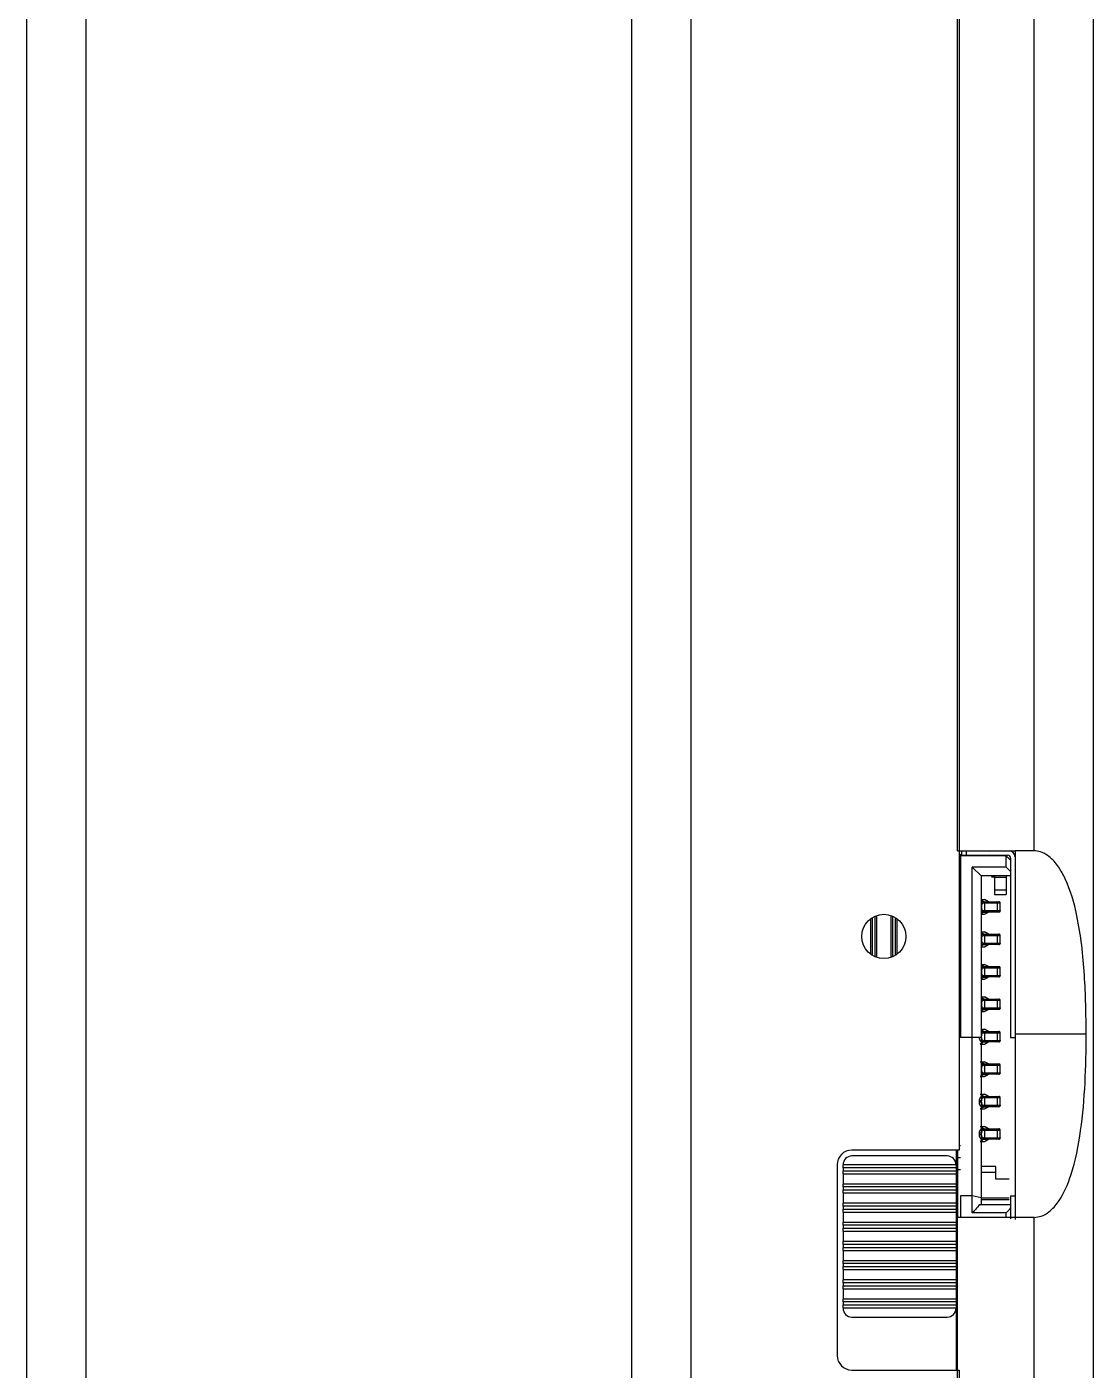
# Model space of a CAD drawing. Header units: millimetres. Extents: x 249 to 419, y 1050 to 1275.
# Drawn here: x 382.6 to 418.77, y 1186.22 to 1231.76 of the extents above; entities that cross this region are included whole.
import ezdxf

# ---------------------------------------------------------------- set-up
doc = ezdxf.new("R2010")
doc.units = ezdxf.units.MM

msp = doc.modelspace()

# ---------------------------------------------------------------- linework, layer by layer
at = {"color": 7, "linetype": 'Continuous', "lineweight": 25}
for p, q in [((382.605, 1114.953), (382.605, 1234.853)), ((384.605, 1234.853), (384.605, 1114.953)), ((403.124, 1114.953), (403.124, 1234.853)), ((405.124, 1234.853), (405.124, 1114.953)), ((414.174, 1203.827), (414.174, 1234.853)), ((414.224, 1234.853), (414.224, 1193.683)), ((416.774, 1203.827), (416.774, 1234.853)), ((418.774, 1234.853), (418.774, 1114.953)), ((414.174, 1203.827), (416.124, 1203.827)), ((414.274, 1203.704), (414.274, 1203.657)), ((415.824, 1203.657), (414.274, 1203.657)), ((414.274, 1203.657), (414.274, 1197.502)), ((414.324, 1203.677), (414.324, 1203.827)), ((414.474, 1203.677), (414.474, 1203.827)), ((414.474, 1203.677), (415.874, 1203.677)), ((414.694, 1203.677), (414.694, 1203.657)), ((415.274, 1203.657), (415.239, 1203.677)), ((415.274, 1203.677), (415.274, 1203.657)), ((415.324, 1203.677), (415.824, 1203.677)), ((415.324, 1203.677), (415.324, 1203.677)), ((415.324, 1203.677), (415.324, 1203.657)), ((415.824, 1203.677), (415.824, 1203.677)), ((415.824, 1203.677), (415.824, 1203.657)), ((415.824, 1203.277), (415.824, 1203.657)), ((415.974, 1203.507), (415.824, 1203.657)), ((416.774, 1203.827), (416.124, 1203.827)), ((414.674, 1197.502), (414.674, 1203.277)), ((414.674, 1203.277), (414.974, 1202.977)), ((415.824, 1203.277), (414.674, 1203.277)), ((415.974, 1203.127), (415.824, 1203.277)), ((415.974, 1203.577), (415.974, 1197.502)), ((414.974, 1202.977), (414.974, 1197.502)), ((415.974, 1202.977), (414.974, 1202.977)), ((415.324, 1202.977), (415.324, 1202.975)), ((415.324, 1202.975), (415.324, 1202.953)), ((415.424, 1202.975), (415.424, 1202.924)), ((415.824, 1202.924), (415.424, 1202.924)), ((415.424, 1202.924), (415.424, 1202.495)), ((415.824, 1202.975), (415.824, 1202.924)), ((415.824, 1202.924), (415.824, 1202.495)), ((415.824, 1202.495), (415.424, 1202.495)), ((415.424, 1202.495), (415.424, 1202.343)), ((415.424, 1202.343), (415.824, 1202.343)), ((415.824, 1202.495), (415.824, 1202.343)), ((414.274, 1201.827), (414.224, 1201.827)), ((414.974, 1202.177), (415.087, 1202.177)), ((414.974, 1202.161), (415.085, 1202.102)), ((414.974, 1202.102), (415.004, 1202.102)), ((414.984, 1201.952), (414.984, 1201.902)), ((415.004, 1202.102), (415.064, 1202.102)), ((415.104, 1202.052), (415.044, 1202.052)), ((415.064, 1202.102), (415.493, 1202.102)), ((415.229, 1202.102), (415.087, 1202.177)), ((415.104, 1201.802), (415.104, 1202.052)), ((415.533, 1202.052), (415.104, 1202.052)), ((415.533, 1201.802), (415.533, 1202.052)), ((415.624, 1201.802), (415.624, 1202.052)), ((415.004, 1201.752), (414.974, 1201.752)), ((415.055, 1201.737), (414.974, 1201.694)), ((414.974, 1201.677), (415.085, 1201.677)), ((415.064, 1201.752), (415.004, 1201.752)), ((415.044, 1201.802), (415.104, 1201.802)), ((415.085, 1201.752), (415.055, 1201.737)), ((415.199, 1201.737), (415.055, 1201.737)), ((415.493, 1201.752), (415.064, 1201.752)), ((415.085, 1201.677), (415.199, 1201.737)), ((415.104, 1201.802), (415.533, 1201.802)), ((415.199, 1201.737), (415.229, 1201.752)), ((414.224, 1201.027), (414.274, 1201.027)), ((414.974, 1201.077), (415.087, 1201.077)), ((414.974, 1201.061), (415.085, 1201.002)), ((414.974, 1201.002), (415.004, 1201.002)), ((415.004, 1201.002), (415.064, 1201.002)), ((415.104, 1200.952), (415.044, 1200.952)), ((415.064, 1201.002), (415.493, 1201.002)), ((415.229, 1201.002), (415.087, 1201.077)), ((415.104, 1200.702), (415.104, 1200.952)), ((415.533, 1200.952), (415.104, 1200.952)), ((415.533, 1200.702), (415.533, 1200.952)), ((415.624, 1200.702), (415.624, 1200.952)), ((415.004, 1200.652), (414.974, 1200.652)), ((415.055, 1200.637), (414.974, 1200.594)), ((414.974, 1200.577), (415.085, 1200.577)), ((414.984, 1200.852), (414.984, 1200.802)), ((415.064, 1200.652), (415.004, 1200.652)), ((415.044, 1200.702), (415.104, 1200.702)), ((415.085, 1200.652), (415.055, 1200.637)), ((415.199, 1200.637), (415.055, 1200.637)), ((415.493, 1200.652), (415.064, 1200.652)), ((415.085, 1200.577), (415.199, 1200.637)), ((415.104, 1200.702), (415.533, 1200.702)), ((415.199, 1200.637), (415.229, 1200.652)), ((414.974, 1199.977), (415.087, 1199.977)), ((414.974, 1199.961), (415.085, 1199.902)), ((414.974, 1199.902), (415.004, 1199.902)), ((415.004, 1199.552), (414.974, 1199.552)), ((414.984, 1199.752), (414.984, 1199.702)), ((415.004, 1199.902), (415.064, 1199.902)), ((415.064, 1199.552), (415.004, 1199.552)), ((415.104, 1199.852), (415.044, 1199.852)), ((415.044, 1199.602), (415.104, 1199.602)), ((415.085, 1199.552), (415.055, 1199.537)), ((415.064, 1199.902), (415.493, 1199.902)), ((415.493, 1199.552), (415.064, 1199.552)), ((415.229, 1199.902), (415.087, 1199.977)), ((415.104, 1199.602), (415.104, 1199.852)), ((415.533, 1199.852), (415.104, 1199.852)), ((415.104, 1199.602), (415.533, 1199.602)), ((415.199, 1199.537), (415.229, 1199.552)), ((415.533, 1199.602), (415.533, 1199.852)), ((415.624, 1199.602), (415.624, 1199.852)), ((415.055, 1199.537), (414.974, 1199.494)), ((414.974, 1199.477), (415.085, 1199.477)), ((415.199, 1199.537), (415.055, 1199.537)), ((415.085, 1199.477), (415.199, 1199.537)), ((414.974, 1198.877), (415.087, 1198.877)), ((414.974, 1198.861), (415.085, 1198.802)), ((414.974, 1198.802), (415.004, 1198.802)), ((414.984, 1198.652), (414.984, 1198.602)), ((415.004, 1198.802), (415.064, 1198.802)), ((415.104, 1198.752), (415.044, 1198.752)), ((415.064, 1198.802), (415.493, 1198.802)), ((415.229, 1198.802), (415.087, 1198.877)), ((415.104, 1198.502), (415.104, 1198.752)), ((415.533, 1198.752), (415.104, 1198.752)), ((415.533, 1198.502), (415.533, 1198.752)), ((415.624, 1198.502), (415.624, 1198.752)), ((415.004, 1198.452), (414.974, 1198.452)), ((415.055, 1198.437), (414.974, 1198.394)), ((414.974, 1198.377), (415.085, 1198.377)), ((415.064, 1198.452), (415.004, 1198.452)), ((415.044, 1198.502), (415.104, 1198.502)), ((415.085, 1198.452), (415.055, 1198.437)), ((415.199, 1198.437), (415.055, 1198.437)), ((415.493, 1198.452), (415.064, 1198.452)), ((415.085, 1198.377), (415.199, 1198.437)), ((415.104, 1198.502), (415.533, 1198.502)), ((415.199, 1198.437), (415.229, 1198.452)), ((414.974, 1197.777), (415.087, 1197.777)), ((414.974, 1197.761), (415.085, 1197.702)), ((415.229, 1197.702), (415.087, 1197.777)), ((414.674, 1197.502), (414.274, 1197.502)), ((414.974, 1197.502), (414.674, 1197.502)), ((414.984, 1197.502), (414.914, 1197.502)), ((415.055, 1197.337), (414.941, 1197.277)), ((414.941, 1197.277), (415.085, 1197.277)), ((414.974, 1197.702), (415.004, 1197.702)), ((415.004, 1197.702), (415.064, 1197.702)), ((415.064, 1197.352), (415.004, 1197.352)), ((415.104, 1197.652), (415.044, 1197.652)), ((415.044, 1197.402), (415.104, 1197.402)), ((415.085, 1197.352), (415.055, 1197.337)), ((415.199, 1197.337), (415.055, 1197.337)), ((415.064, 1197.702), (415.493, 1197.702)), ((415.493, 1197.352), (415.064, 1197.352)), ((415.085, 1197.277), (415.199, 1197.337)), ((415.104, 1197.402), (415.104, 1197.652)), ((415.533, 1197.652), (415.104, 1197.652)), ((415.104, 1197.402), (415.533, 1197.402)), ((415.199, 1197.337), (415.229, 1197.352)), ((415.533, 1197.402), (415.533, 1197.652)), ((415.624, 1197.402), (415.624, 1197.652)), ((415.974, 1197.502), (416.124, 1197.502)), ((418.541, 1197.614), (416.124, 1197.614)), ((414.943, 1196.677), (415.085, 1196.602)), ((414.943, 1196.677), (415.087, 1196.677)), ((415.004, 1196.602), (415.064, 1196.602)), ((415.104, 1196.552), (415.044, 1196.552)), ((415.064, 1196.602), (415.493, 1196.602)), ((415.229, 1196.602), (415.087, 1196.677)), ((415.104, 1196.302), (415.104, 1196.552)), ((415.533, 1196.552), (415.104, 1196.552)), ((415.533, 1196.302), (415.533, 1196.552)), ((415.624, 1196.302), (415.624, 1196.552)), ((415.055, 1196.237), (414.941, 1196.177)), ((414.941, 1196.177), (415.085, 1196.177)), ((415.064, 1196.252), (415.004, 1196.252)), ((415.044, 1196.302), (415.104, 1196.302)), ((415.085, 1196.252), (415.055, 1196.237)), ((415.199, 1196.237), (415.055, 1196.237)), ((415.493, 1196.252), (415.064, 1196.252)), ((415.085, 1196.177), (415.199, 1196.237)), ((415.104, 1196.302), (415.533, 1196.302)), ((415.199, 1196.237), (415.229, 1196.252)), ((414.943, 1195.577), (415.085, 1195.502)), ((414.943, 1195.577), (415.087, 1195.577)), ((415.004, 1195.502), (415.064, 1195.502)), ((415.104, 1195.452), (415.044, 1195.452)), ((415.064, 1195.502), (415.493, 1195.502)), ((415.229, 1195.502), (415.087, 1195.577)), ((415.104, 1195.202), (415.104, 1195.452)), ((415.533, 1195.452), (415.104, 1195.452)), ((415.533, 1195.202), (415.533, 1195.452)), ((415.624, 1195.202), (415.624, 1195.452)), ((414.914, 1195.302), (414.914, 1195.352)), ((414.984, 1195.352), (414.914, 1195.352)), ((414.984, 1195.302), (414.914, 1195.302)), ((415.055, 1195.137), (414.941, 1195.077)), ((414.941, 1195.077), (415.085, 1195.077)), ((415.064, 1195.152), (415.004, 1195.152)), ((415.044, 1195.202), (415.104, 1195.202)), ((415.085, 1195.152), (415.055, 1195.137)), ((415.199, 1195.137), (415.055, 1195.137)), ((415.493, 1195.152), (415.064, 1195.152)), ((415.085, 1195.077), (415.199, 1195.137)), ((415.104, 1195.202), (415.533, 1195.202)), ((415.199, 1195.137), (415.229, 1195.152)), ((414.914, 1194.202), (414.914, 1194.252)), ((414.984, 1194.252), (414.914, 1194.252)), ((414.984, 1194.202), (414.914, 1194.202)), ((414.943, 1194.477), (415.085, 1194.402)), ((414.943, 1194.477), (415.087, 1194.477)), ((415.004, 1194.402), (415.064, 1194.402)), ((415.104, 1194.352), (415.044, 1194.352)), ((415.044, 1194.102), (415.104, 1194.102)), ((415.064, 1194.402), (415.493, 1194.402)), ((415.229, 1194.402), (415.087, 1194.477)), ((415.104, 1194.102), (415.104, 1194.352)), ((415.533, 1194.352), (415.104, 1194.352)), ((415.104, 1194.102), (415.533, 1194.102)), ((415.533, 1194.102), (415.533, 1194.352)), ((415.624, 1194.102), (415.624, 1194.352)), ((414.224, 1193.683), (410.591, 1193.683)), ((414.124, 1193.683), (414.124, 1193.183)), ((414.174, 1193.683), (414.174, 1191.401)), ((414.274, 1193.827), (414.224, 1193.827)), ((415.055, 1194.037), (414.941, 1193.977)), ((414.941, 1193.977), (415.085, 1193.977)), ((415.064, 1194.052), (415.004, 1194.052)), ((415.085, 1194.052), (415.055, 1194.037)), ((415.199, 1194.037), (415.055, 1194.037)), ((415.493, 1194.052), (415.064, 1194.052)), ((415.085, 1193.977), (415.199, 1194.037)), ((415.199, 1194.037), (415.229, 1194.052)), ((410.091, 1193.183), (410.091, 1186.723)), ((414.124, 1193.183), (410.291, 1193.183)), ((410.291, 1193.083), (410.291, 1193.183)), ((413.824, 1193.483), (410.591, 1193.483)), ((414.124, 1193.183), (414.124, 1193.083)), ((414.124, 1193.083), (410.291, 1193.083)), ((410.291, 1193.083), (410.291, 1192.983)), ((410.291, 1192.983), (414.124, 1192.983)), ((410.291, 1192.883), (410.291, 1192.983)), ((410.291, 1192.883), (410.291, 1192.533)), ((410.291, 1192.883), (414.124, 1192.883)), ((414.124, 1193.083), (414.124, 1192.983)), ((414.124, 1192.983), (414.124, 1192.883)), ((414.124, 1192.883), (414.124, 1192.533)), ((414.174, 1193.027), (414.274, 1193.027)), ((415.474, 1193.127), (414.974, 1193.127)), ((415.474, 1192.924), (414.974, 1192.924)), ((415.474, 1192.697), (415.474, 1192.924)), ((414.124, 1192.533), (410.291, 1192.533)), ((410.291, 1192.433), (410.291, 1192.533)), ((414.124, 1192.433), (410.291, 1192.433)), ((410.291, 1192.433), (410.291, 1192.333)), ((410.291, 1192.333), (414.124, 1192.333)), ((410.291, 1192.233), (410.291, 1192.333)), ((414.124, 1192.533), (414.124, 1192.433)), ((414.124, 1192.433), (414.124, 1192.333)), ((414.124, 1192.333), (414.124, 1192.233)), ((415.924, 1192.697), (415.474, 1192.697)), ((410.291, 1192.233), (410.291, 1191.883)), ((410.291, 1192.233), (414.124, 1192.233)), ((414.124, 1191.883), (410.291, 1191.883)), ((410.291, 1191.783), (410.291, 1191.883)), ((414.124, 1192.233), (414.124, 1191.883)), ((414.124, 1191.883), (414.124, 1191.783)), ((414.674, 1192.133), (414.274, 1192.133)), ((414.974, 1192.068), (414.674, 1192.133)), ((415.974, 1191.827), (414.912, 1191.827)), ((415.924, 1192.054), (414.974, 1192.054)), ((415.924, 1192), (414.974, 1192)), ((415.974, 1192.133), (416.124, 1192.133)), ((414.124, 1191.783), (410.291, 1191.783)), ((410.291, 1191.783), (410.291, 1191.683)), ((410.291, 1191.683), (414.124, 1191.683)), ((410.291, 1191.583), (410.291, 1191.683)), ((410.291, 1191.583), (410.291, 1191.233)), ((410.291, 1191.583), (414.124, 1191.583)), ((414.124, 1191.783), (414.124, 1191.683)), ((414.124, 1191.683), (414.124, 1191.583)), ((414.124, 1191.583), (414.124, 1191.233)), ((414.174, 1114.953), (414.174, 1191.401)), ((416.124, 1191.401), (414.174, 1191.401)), ((415.824, 1191.551), (414.674, 1191.551)), ((415.824, 1191.401), (415.824, 1191.551)), ((416.774, 1191.401), (416.124, 1191.401)), ((416.774, 1114.953), (416.774, 1191.401)), ((414.124, 1191.233), (410.291, 1191.233)), ((410.291, 1191.133), (410.291, 1191.233)), ((414.124, 1191.133), (410.291, 1191.133)), ((410.291, 1191.133), (410.291, 1191.033)), ((410.291, 1191.033), (414.124, 1191.033)), ((410.291, 1190.933), (410.291, 1191.033)), ((410.291, 1190.933), (410.291, 1190.583)), ((410.291, 1190.933), (414.124, 1190.933)), ((414.124, 1191.233), (414.124, 1191.133)), ((414.124, 1191.133), (414.124, 1191.033)), ((414.124, 1191.033), (414.124, 1190.933)), ((414.124, 1190.933), (414.124, 1190.583)), ((414.124, 1190.583), (410.291, 1190.583)), ((410.291, 1190.483), (410.291, 1190.583)), ((414.124, 1190.483), (410.291, 1190.483)), ((410.291, 1190.483), (410.291, 1190.383)), ((414.124, 1190.583), (414.124, 1190.483)), ((414.124, 1190.483), (414.124, 1190.383)), ((410.291, 1190.383), (414.124, 1190.383)), ((410.291, 1190.283), (410.291, 1190.383)), ((410.291, 1190.283), (410.291, 1189.933)), ((410.291, 1190.283), (414.124, 1190.283)), ((414.124, 1190.383), (414.124, 1190.283)), ((414.124, 1190.283), (414.124, 1189.933)), ((414.124, 1189.933), (410.291, 1189.933)), ((410.291, 1189.833), (410.291, 1189.933)), ((414.124, 1189.833), (410.291, 1189.833)), ((410.291, 1189.833), (410.291, 1189.733)), ((410.291, 1189.733), (414.124, 1189.733)), ((410.291, 1189.633), (410.291, 1189.733)), ((410.291, 1189.633), (410.291, 1189.283)), ((410.291, 1189.633), (414.124, 1189.633)), ((414.124, 1189.933), (414.124, 1189.833)), ((414.124, 1189.833), (414.124, 1189.733)), ((414.124, 1189.733), (414.124, 1189.633)), ((414.124, 1189.633), (414.124, 1189.283)), ((414.124, 1189.283), (410.291, 1189.283)), ((410.291, 1189.183), (410.291, 1189.283)), ((414.124, 1189.183), (410.291, 1189.183)), ((410.291, 1189.183), (410.291, 1189.083)), ((410.291, 1189.083), (414.124, 1189.083)), ((410.291, 1188.983), (410.291, 1189.083)), ((414.124, 1189.283), (414.124, 1189.183)), ((414.124, 1189.183), (414.124, 1189.083)), ((414.124, 1189.083), (414.124, 1188.983)), ((410.291, 1188.983), (410.291, 1188.633)), ((410.291, 1188.983), (414.124, 1188.983)), ((414.124, 1188.633), (410.291, 1188.633)), ((410.291, 1188.533), (410.291, 1188.633)), ((414.124, 1188.983), (414.124, 1188.633)), ((414.124, 1188.633), (414.124, 1188.533)), ((414.124, 1188.533), (410.291, 1188.533)), ((410.291, 1188.533), (410.291, 1188.433)), ((410.291, 1188.433), (414.124, 1188.433)), ((410.291, 1188.333), (410.291, 1188.433)), ((410.291, 1188.333), (410.291, 1188.323)), ((410.291, 1188.333), (414.124, 1188.333)), ((414.124, 1188.533), (414.124, 1188.433)), ((414.124, 1188.433), (414.124, 1188.333)), ((414.124, 1188.333), (414.124, 1188.323)), ((414.124, 1188.323), (414.124, 1186.223)), ((410.591, 1188.023), (413.824, 1188.023)), ((410.591, 1186.223), (414.224, 1186.223)), ((414.224, 1186.223), (414.224, 1114.953))]:
    msp.add_line(p, q, dxfattribs=at)
at = {"color": 7, "linetype": 'Continuous'}
for p, q in [((384.605, 1234.853), (384.605, 1114.953)), ((413.574, 1193.683), (410.591, 1193.683)), ((410.091, 1193.183), (410.091, 1186.723)), ((410.591, 1186.223), (413.574, 1186.223))]:
    msp.add_line(p, q, dxfattribs=at)
at = {"color": 8, "linetype": 'Continuous', "lineweight": 25}
for p, q in [((415.324, 1202.975), (415.424, 1202.975)), ((414.984, 1201.952), (414.974, 1201.952)), ((414.984, 1201.902), (414.974, 1201.902)), ((411.228, 1200.323), (411.228, 1201.529)), ((411.278, 1201.563), (411.278, 1200.289)), ((411.375, 1200.238), (411.375, 1201.614)), ((411.425, 1201.633), (411.425, 1200.218)), ((411.923, 1200.218), (411.923, 1201.633)), ((411.973, 1201.614), (411.973, 1200.238)), ((412.07, 1200.289), (412.07, 1201.563)), ((412.12, 1201.529), (412.12, 1200.323)), ((414.224, 1201.427), (414.274, 1201.427)), ((414.984, 1200.852), (414.974, 1200.852)), ((414.984, 1200.802), (414.974, 1200.802)), ((414.984, 1199.752), (414.974, 1199.752)), ((414.984, 1199.702), (414.974, 1199.702)), ((414.984, 1198.652), (414.974, 1198.652)), ((414.984, 1198.602), (414.974, 1198.602)), ((414.984, 1197.552), (414.974, 1197.552)), ((414.174, 1193.427), (414.274, 1193.427))]:
    msp.add_line(p, q, dxfattribs=at)
at = {"color": 7, "linetype": 'Continuous', "lineweight": 25, "flags": 128}
for points in [[(414.974, 1202.094), (414.986, 1202.099), (415.004, 1202.102)], [(415.044, 1202.052), (415.032, 1202.05), (415.021, 1202.045), (415.01, 1202.035), (415.001, 1202.023), (414.994, 1202.008), (414.988, 1201.99), (414.985, 1201.972), (414.984, 1201.952)], [(414.984, 1201.902), (414.985, 1201.883), (414.988, 1201.864), (414.994, 1201.847), (415.001, 1201.831), (415.01, 1201.819), (415.021, 1201.81), (415.032, 1201.804), (415.044, 1201.802)], [(415.624, 1202.052), (415.623, 1202.062), (415.622, 1202.066)], [(415.004, 1201.752), (414.986, 1201.755), (414.974, 1201.761)], [(415.624, 1201.802), (415.623, 1201.792), (415.622, 1201.788)], [(414.974, 1200.994), (414.986, 1200.999), (415.004, 1201.002)], [(415.044, 1200.952), (415.032, 1200.95), (415.021, 1200.945), (415.01, 1200.935), (415.001, 1200.923), (414.994, 1200.908), (414.988, 1200.89), (414.985, 1200.872), (414.984, 1200.852)], [(415.624, 1200.952), (415.623, 1200.962), (415.622, 1200.966)], [(415.004, 1200.652), (414.986, 1200.655), (414.974, 1200.661)], [(414.984, 1200.802), (414.985, 1200.783), (414.988, 1200.764), (414.994, 1200.747), (415.001, 1200.731), (415.01, 1200.719), (415.021, 1200.71), (415.032, 1200.704), (415.044, 1200.702)], [(415.624, 1200.702), (415.623, 1200.692), (415.622, 1200.688)], [(414.974, 1199.894), (414.986, 1199.899), (415.004, 1199.902)], [(415.004, 1199.552), (414.986, 1199.555), (414.974, 1199.561)], [(415.044, 1199.852), (415.032, 1199.85), (415.021, 1199.845), (415.01, 1199.835), (415.001, 1199.823), (414.994, 1199.808), (414.988, 1199.79), (414.985, 1199.772), (414.984, 1199.752)], [(414.984, 1199.702), (414.985, 1199.683), (414.988, 1199.664), (414.994, 1199.647), (415.001, 1199.631), (415.01, 1199.619), (415.021, 1199.61), (415.032, 1199.604), (415.044, 1199.602)], [(415.624, 1199.852), (415.623, 1199.862), (415.622, 1199.866)], [(415.624, 1199.602), (415.623, 1199.592), (415.622, 1199.588)], [(414.974, 1198.794), (414.986, 1198.799), (415.004, 1198.802)], [(415.044, 1198.752), (415.032, 1198.75), (415.021, 1198.745), (415.01, 1198.735), (415.001, 1198.723), (414.994, 1198.708), (414.988, 1198.69), (414.985, 1198.672), (414.984, 1198.652)], [(415.624, 1198.752), (415.623, 1198.762), (415.622, 1198.766)], [(415.004, 1198.452), (414.986, 1198.455), (414.974, 1198.461)], [(414.984, 1198.602), (414.985, 1198.583), (414.988, 1198.564), (414.994, 1198.547), (415.001, 1198.531), (415.01, 1198.519), (415.021, 1198.51), (415.032, 1198.504), (415.044, 1198.502)], [(415.624, 1198.502), (415.623, 1198.492), (415.622, 1198.488)], [(415.004, 1197.352), (414.986, 1197.355), (414.969, 1197.364), (414.954, 1197.377), (414.94, 1197.396), (414.929, 1197.419), (414.92, 1197.445), (414.915, 1197.473), (414.914, 1197.502)], [(414.974, 1197.694), (414.986, 1197.699), (415.004, 1197.702)], [(415.044, 1197.652), (415.032, 1197.65), (415.021, 1197.645), (415.01, 1197.635), (415.001, 1197.623), (414.994, 1197.608), (414.988, 1197.59), (414.985, 1197.572), (414.984, 1197.552)], [(414.984, 1197.502), (414.985, 1197.483), (414.988, 1197.464), (414.994, 1197.447), (415.001, 1197.431), (415.01, 1197.419), (415.021, 1197.41), (415.032, 1197.404), (415.044, 1197.402)], [(415.624, 1197.652), (415.623, 1197.662), (415.622, 1197.666)], [(415.624, 1197.402), (415.623, 1197.392), (415.622, 1197.388)], [(415.044, 1196.552), (415.032, 1196.55), (415.021, 1196.545), (415.01, 1196.535), (415.001, 1196.523), (414.994, 1196.508), (414.988, 1196.49), (414.985, 1196.472), (414.984, 1196.452)], [(414.984, 1196.402), (414.985, 1196.383), (414.988, 1196.364), (414.994, 1196.347), (415.001, 1196.331), (415.01, 1196.319), (415.021, 1196.31), (415.032, 1196.304), (415.044, 1196.302)], [(415.624, 1196.552), (415.623, 1196.562), (415.622, 1196.566)], [(415.624, 1196.302), (415.623, 1196.292), (415.622, 1196.288)], [(414.914, 1195.352), (414.915, 1195.381), (414.92, 1195.41), (414.929, 1195.435), (414.94, 1195.458), (414.954, 1195.477), (414.969, 1195.491), (414.986, 1195.499), (415.004, 1195.502)], [(415.044, 1195.452), (415.032, 1195.45), (415.021, 1195.445), (415.01, 1195.435), (415.001, 1195.423), (414.994, 1195.408), (414.988, 1195.39), (414.985, 1195.372), (414.984, 1195.352)], [(415.624, 1195.452), (415.623, 1195.462), (415.622, 1195.466)], [(415.004, 1195.152), (414.986, 1195.155), (414.969, 1195.164), (414.954, 1195.177), (414.94, 1195.196), (414.929, 1195.219), (414.92, 1195.245), (414.915, 1195.273), (414.914, 1195.302)], [(414.984, 1195.302), (414.985, 1195.283), (414.988, 1195.264), (414.994, 1195.247), (415.001, 1195.231), (415.01, 1195.219), (415.021, 1195.21), (415.032, 1195.204), (415.044, 1195.202)], [(415.624, 1195.202), (415.623, 1195.192), (415.622, 1195.188)], [(414.914, 1194.252), (414.915, 1194.281), (414.92, 1194.31), (414.929, 1194.335), (414.94, 1194.358), (414.954, 1194.377), (414.969, 1194.391), (414.986, 1194.399), (415.004, 1194.402)], [(415.004, 1194.052), (414.986, 1194.055), (414.969, 1194.064), (414.954, 1194.077), (414.94, 1194.096), (414.929, 1194.119), (414.92, 1194.145), (414.915, 1194.173), (414.914, 1194.202)], [(415.044, 1194.352), (415.032, 1194.35), (415.021, 1194.345), (415.01, 1194.335), (415.001, 1194.323), (414.994, 1194.308), (414.988, 1194.29), (414.985, 1194.272), (414.984, 1194.252)], [(414.984, 1194.202), (414.985, 1194.183), (414.988, 1194.164), (414.994, 1194.147), (415.001, 1194.131), (415.01, 1194.119), (415.021, 1194.11), (415.032, 1194.104), (415.044, 1194.102)], [(415.624, 1194.352), (415.623, 1194.362), (415.622, 1194.366)], [(415.624, 1194.102), (415.623, 1194.092), (415.622, 1194.088)]]:
    msp.add_lwpolyline(points, dxfattribs=at)
at = {"color": 7, "linetype": 'Continuous', "lineweight": 25}
msp.add_circle((411.674, 1200.926), 0.75, dxfattribs=at)
for centre, radius, start, end in [((414.374, 1203.877), 0.2, 221.4096, 255.5225), ((415.874, 1203.577), 0.1, 0, 90), ((415.924, 1203.627), 0.2, 0, 90), ((415.414, 1203.494), 0.549, 260.5247, 271.0093), ((414.998, 1202.057), 0.0458, 354.3295, 82.8929), ((415.058, 1202.057), 0.0458, 354.3295, 82.8929), ((415.488, 1202.057), 0.0458, 354.3295, 82.8929), ((415.574, 1202.052), 0.05, 48.4626, 90), ((414.998, 1201.798), 0.0458, 277.1071, 5.6705), ((415.058, 1201.798), 0.0458, 277.1071, 5.6705), ((415.488, 1201.798), 0.0458, 277.1071, 5.6705), ((415.574, 1201.802), 0.05, 270, 311.5389), ((414.998, 1200.957), 0.0458, 354.3295, 82.8929), ((415.058, 1200.957), 0.0458, 354.3295, 82.8929), ((415.488, 1200.957), 0.0458, 354.3295, 82.8929), ((415.574, 1200.952), 0.05, 48.4626, 90), ((414.998, 1200.698), 0.0458, 277.1071, 5.6705), ((415.058, 1200.698), 0.0458, 277.1071, 5.6705), ((415.488, 1200.698), 0.0458, 277.1071, 5.6705), ((415.574, 1200.702), 0.05, 270, 311.5389), ((414.998, 1199.857), 0.0458, 354.3295, 82.8929), ((414.998, 1199.598), 0.0458, 277.1071, 5.6705), ((415.058, 1199.857), 0.0458, 354.3295, 82.8929), ((415.058, 1199.598), 0.0458, 277.1071, 5.6705), ((415.488, 1199.857), 0.0458, 354.3295, 82.8929), ((415.488, 1199.598), 0.0458, 277.1071, 5.6705), ((415.574, 1199.852), 0.05, 48.4626, 90), ((415.574, 1199.602), 0.05, 270, 311.5389), ((414.998, 1198.757), 0.0458, 354.3295, 82.8929), ((415.058, 1198.757), 0.0458, 354.3295, 82.8929), ((415.488, 1198.757), 0.0458, 354.3295, 82.8929), ((415.574, 1198.752), 0.05, 48.4626, 90), ((414.998, 1198.498), 0.0458, 277.1071, 5.6705), ((415.058, 1198.498), 0.0458, 277.1071, 5.6705), ((415.488, 1198.498), 0.0458, 277.1071, 5.6705), ((415.574, 1198.502), 0.05, 270, 311.5389), ((414.998, 1197.657), 0.0458, 354.3295, 82.8929), ((414.998, 1197.398), 0.0458, 277.1071, 5.6705), ((415.058, 1197.657), 0.0458, 354.3295, 82.8929), ((415.058, 1197.398), 0.0458, 277.1071, 5.6705), ((415.488, 1197.657), 0.0458, 354.3295, 82.8929), ((415.488, 1197.398), 0.0458, 277.1071, 5.6705), ((415.574, 1197.652), 0.05, 48.4626, 90), ((415.574, 1197.402), 0.05, 270, 311.5389), ((414.998, 1196.557), 0.0458, 354.3295, 82.8929), ((415.058, 1196.557), 0.0458, 354.3295, 82.8929), ((415.488, 1196.557), 0.0458, 354.3295, 82.8929), ((415.574, 1196.552), 0.05, 48.4626, 90), ((414.998, 1196.298), 0.0458, 277.1071, 5.6705), ((415.058, 1196.298), 0.0458, 277.1071, 5.6705), ((415.488, 1196.298), 0.0458, 277.1071, 5.6705), ((415.574, 1196.302), 0.05, 270, 311.5389), ((414.998, 1195.457), 0.0458, 354.3295, 82.8929), ((415.058, 1195.457), 0.0458, 354.3295, 82.8929), ((415.488, 1195.457), 0.0458, 354.3295, 82.8929), ((415.574, 1195.452), 0.05, 48.4626, 90), ((414.998, 1195.198), 0.0458, 277.1071, 5.6705), ((415.058, 1195.198), 0.0458, 277.1071, 5.6705), ((415.488, 1195.198), 0.0458, 277.1071, 5.6705), ((415.574, 1195.202), 0.05, 270, 311.5389), ((414.998, 1194.357), 0.0458, 354.3295, 82.8929), ((414.998, 1194.098), 0.0458, 277.1071, 5.6705), ((415.058, 1194.357), 0.0458, 354.3295, 82.8929), ((415.058, 1194.098), 0.0458, 277.1071, 5.6705), ((415.488, 1194.357), 0.0458, 354.3295, 82.8929), ((415.488, 1194.098), 0.0458, 277.1071, 5.6705), ((415.574, 1194.352), 0.05, 48.4626, 90), ((410.591, 1193.183), 0.5, 90, 180), ((415.574, 1194.102), 0.05, 270, 311.5389), ((410.591, 1193.183), 0.3, 90, 180), ((413.824, 1193.183), 0.3, 0, 90), ((410.591, 1188.323), 0.3, 180, 270), ((413.824, 1188.323), 0.3, 270, 0), ((410.591, 1186.723), 0.5, 180, 270)]:
    msp.add_arc(centre, radius, start, end, dxfattribs=at)
at = {"color": 7, "linetype": 'Continuous'}
for centre, start, end in [((410.591, 1193.183), 90, 180), ((410.591, 1186.723), 180, 270)]:
    msp.add_arc(centre, 0.5, start, end, dxfattribs=at)
at = {"color": 7, "linetype": 'Continuous', "lineweight": 25}
for points, knots in [([(414.324, 1203.677), (414.327, 1203.677), (414.332, 1203.677), (414.372, 1203.677), (414.422, 1203.677), (414.457, 1203.677), (414.474, 1203.677)], [0, 0, 0, 0, 0.2792794, 0.5585376, 0.7788698, 1, 1, 1, 1]), ([(416.124, 1203.827), (416.124, 1202.676), (416.124, 1200.645), (416.124, 1198.531), (416.124, 1197.614)], [0, 0, 0, 0, 0.566557, 1, 1, 1, 1]), ([(418.541, 1197.614), (418.53, 1198.283), (418.509, 1199.638), (418.31, 1201.412), (417.97, 1202.638), (417.61, 1203.297), (417.342, 1203.609), (417.061, 1203.78), (416.88, 1203.825), (416.788, 1203.827), (416.774, 1203.827)], [0, 0, 0, 0, 0.2890434, 0.5860417, 0.7801888, 0.8505177, 0.921276, 0.9602051, 0.9937375, 1, 1, 1, 1]), ([(414.274, 1203.177), (414.267, 1203.177), (414.233, 1203.177), (414.228, 1203.177), (414.224, 1203.177)], [0, 0, 0, 0, 0.191768, 1, 1, 1, 1]), ([(414.274, 1202.877), (414.267, 1202.877), (414.233, 1202.877), (414.228, 1202.877), (414.224, 1202.877)], [0, 0, 0, 0, 0.191768, 1, 1, 1, 1]), ([(414.224, 1202.077), (414.227, 1202.077), (414.233, 1202.077), (414.252, 1202.077), (414.274, 1202.077), (414.274, 1202.077)], [0, 0, 0, 0, 0.496993, 0.994301, 1, 1, 1, 1]), ([(415.493, 1202.102), (415.51, 1202.102), (415.536, 1202.102), (415.559, 1202.102), (415.572, 1202.102), (415.573, 1202.102), (415.574, 1202.102)], [0, 0, 0, 0, 0.339733, 0.559579, 0.779795, 1, 1, 1, 1]), ([(415.624, 1202.052), (415.62, 1202.052), (415.612, 1202.052), (415.56, 1202.052), (415.533, 1202.052)], [0, 0, 0, 0, 0.496751, 1, 1, 1, 1]), ([(415.622, 1202.052), (415.622, 1202.057), (415.622, 1202.066), (415.616, 1202.08), (415.606, 1202.092), (415.597, 1202.096), (415.592, 1202.099)], [0, 0, 0, 0, 0.239507, 0.491429, 0.748043, 1, 1, 1, 1]), ([(415.574, 1201.752), (415.572, 1201.752), (415.569, 1201.752), (415.549, 1201.752), (415.526, 1201.752), (415.504, 1201.752), (415.493, 1201.752)], [0, 0, 0, 0, 0.339873, 0.55989, 0.779795, 1, 1, 1, 1]), ([(415.533, 1201.802), (415.56, 1201.802), (415.612, 1201.802), (415.62, 1201.802), (415.624, 1201.802)], [0, 0, 0, 0, 0.503041, 1, 1, 1, 1]), ([(415.592, 1201.756), (415.597, 1201.758), (415.606, 1201.763), (415.616, 1201.774), (415.622, 1201.788), (415.622, 1201.798), (415.622, 1201.802)], [0, 0, 0, 0, 0.251964, 0.508577, 0.760495, 1, 1, 1, 1]), ([(414.224, 1200.977), (414.227, 1200.977), (414.233, 1200.977), (414.252, 1200.977), (414.274, 1200.977), (414.274, 1200.977)], [0, 0, 0, 0, 0.496993, 0.994301, 1, 1, 1, 1]), ([(415.493, 1201.002), (415.51, 1201.002), (415.536, 1201.002), (415.559, 1201.002), (415.572, 1201.002), (415.573, 1201.002), (415.574, 1201.002)], [0, 0, 0, 0, 0.339733, 0.559579, 0.779795, 1, 1, 1, 1]), ([(415.624, 1200.952), (415.62, 1200.952), (415.612, 1200.952), (415.56, 1200.952), (415.533, 1200.952)], [0, 0, 0, 0, 0.496751, 1, 1, 1, 1]), ([(415.622, 1200.952), (415.622, 1200.957), (415.622, 1200.966), (415.616, 1200.98), (415.606, 1200.992), (415.597, 1200.996), (415.592, 1200.999)], [0, 0, 0, 0, 0.2395071, 0.4914286, 0.7480432, 1, 1, 1, 1]), ([(414.274, 1200.677), (414.267, 1200.677), (414.233, 1200.677), (414.228, 1200.677), (414.224, 1200.677)], [0, 0, 0, 0, 0.199376, 1, 1, 1, 1]), ([(415.574, 1200.652), (415.572, 1200.652), (415.569, 1200.652), (415.549, 1200.652), (415.526, 1200.652), (415.504, 1200.652), (415.493, 1200.652)], [0, 0, 0, 0, 0.339873, 0.55989, 0.779795, 1, 1, 1, 1]), ([(415.533, 1200.702), (415.56, 1200.702), (415.612, 1200.702), (415.62, 1200.702), (415.624, 1200.702)], [0, 0, 0, 0, 0.503041, 1, 1, 1, 1]), ([(415.592, 1200.656), (415.597, 1200.658), (415.606, 1200.663), (415.616, 1200.674), (415.622, 1200.688), (415.622, 1200.698), (415.622, 1200.702)], [0, 0, 0, 0, 0.251964, 0.508577, 0.760495, 1, 1, 1, 1]), ([(414.224, 1199.877), (414.227, 1199.877), (414.233, 1199.877), (414.252, 1199.877), (414.274, 1199.877), (414.274, 1199.877)], [0, 0, 0, 0, 0.496993, 0.994301, 1, 1, 1, 1]), ([(414.274, 1199.577), (414.267, 1199.577), (414.233, 1199.577), (414.228, 1199.577), (414.224, 1199.577)], [0, 0, 0, 0, 0.199376, 1, 1, 1, 1]), ([(415.493, 1199.902), (415.51, 1199.902), (415.536, 1199.902), (415.559, 1199.902), (415.572, 1199.902), (415.573, 1199.902), (415.574, 1199.902)], [0, 0, 0, 0, 0.339733, 0.559579, 0.779795, 1, 1, 1, 1]), ([(415.574, 1199.552), (415.572, 1199.552), (415.569, 1199.552), (415.549, 1199.552), (415.526, 1199.552), (415.504, 1199.552), (415.493, 1199.552)], [0, 0, 0, 0, 0.339873, 0.55989, 0.779795, 1, 1, 1, 1]), ([(415.624, 1199.852), (415.62, 1199.852), (415.612, 1199.852), (415.56, 1199.852), (415.533, 1199.852)], [0, 0, 0, 0, 0.496751, 1, 1, 1, 1]), ([(415.533, 1199.602), (415.56, 1199.602), (415.612, 1199.602), (415.62, 1199.602), (415.624, 1199.602)], [0, 0, 0, 0, 0.503041, 1, 1, 1, 1]), ([(415.622, 1199.852), (415.622, 1199.857), (415.622, 1199.866), (415.616, 1199.88), (415.606, 1199.892), (415.597, 1199.896), (415.592, 1199.899)], [0, 0, 0, 0, 0.239507, 0.491429, 0.748043, 1, 1, 1, 1]), ([(415.592, 1199.556), (415.597, 1199.558), (415.606, 1199.563), (415.616, 1199.574), (415.622, 1199.588), (415.622, 1199.598), (415.622, 1199.602)], [0, 0, 0, 0, 0.251964, 0.508577, 0.760495, 1, 1, 1, 1]), ([(414.224, 1198.777), (414.227, 1198.777), (414.233, 1198.777), (414.252, 1198.777), (414.274, 1198.777), (414.274, 1198.777)], [0, 0, 0, 0, 0.496993, 0.994301, 1, 1, 1, 1]), ([(415.493, 1198.802), (415.51, 1198.802), (415.536, 1198.802), (415.559, 1198.802), (415.572, 1198.802), (415.573, 1198.802), (415.574, 1198.802)], [0, 0, 0, 0, 0.339733, 0.559579, 0.779795, 1, 1, 1, 1]), ([(415.624, 1198.752), (415.62, 1198.752), (415.612, 1198.752), (415.56, 1198.752), (415.533, 1198.752)], [0, 0, 0, 0, 0.496751, 1, 1, 1, 1]), ([(415.622, 1198.752), (415.622, 1198.757), (415.622, 1198.766), (415.616, 1198.78), (415.606, 1198.792), (415.597, 1198.796), (415.592, 1198.799)], [0, 0, 0, 0, 0.239507, 0.491429, 0.748043, 1, 1, 1, 1]), ([(414.274, 1198.477), (414.267, 1198.477), (414.233, 1198.477), (414.228, 1198.477), (414.224, 1198.477)], [0, 0, 0, 0, 0.199376, 1, 1, 1, 1]), ([(415.574, 1198.452), (415.572, 1198.452), (415.569, 1198.452), (415.549, 1198.452), (415.526, 1198.452), (415.504, 1198.452), (415.493, 1198.452)], [0, 0, 0, 0, 0.339873, 0.55989, 0.779795, 1, 1, 1, 1]), ([(415.533, 1198.502), (415.56, 1198.502), (415.612, 1198.502), (415.62, 1198.502), (415.624, 1198.502)], [0, 0, 0, 0, 0.503041, 1, 1, 1, 1]), ([(415.592, 1198.456), (415.597, 1198.458), (415.606, 1198.463), (415.616, 1198.474), (415.622, 1198.488), (415.622, 1198.498), (415.622, 1198.502)], [0, 0, 0, 0, 0.251964, 0.508577, 0.760495, 1, 1, 1, 1]), ([(414.224, 1197.677), (414.227, 1197.677), (414.233, 1197.677), (414.252, 1197.677), (414.274, 1197.677), (414.274, 1197.677)], [0, 0, 0, 0, 0.496993, 0.994301, 1, 1, 1, 1]), ([(414.674, 1192.133), (414.674, 1193.127), (414.674, 1194.902), (414.674, 1196.707), (414.674, 1197.502)], [0, 0, 0, 0, 0.559971, 1, 1, 1, 1]), ([(414.974, 1197.502), (414.974, 1197.219), (414.974, 1196.37), (414.974, 1195.036), (414.974, 1193.505), (414.974, 1192.548), (414.974, 1192.068)], [0, 0, 0, 0, 0.155007, 0.465153, 0.732128, 1, 1, 1, 1]), ([(415.493, 1197.702), (415.51, 1197.702), (415.536, 1197.702), (415.559, 1197.702), (415.572, 1197.702), (415.573, 1197.702), (415.574, 1197.702)], [0, 0, 0, 0, 0.339733, 0.559579, 0.779795, 1, 1, 1, 1]), ([(415.574, 1197.352), (415.572, 1197.352), (415.569, 1197.352), (415.549, 1197.352), (415.526, 1197.352), (415.504, 1197.352), (415.493, 1197.352)], [0, 0, 0, 0, 0.339873, 0.55989, 0.779795, 1, 1, 1, 1]), ([(415.624, 1197.652), (415.62, 1197.652), (415.612, 1197.652), (415.56, 1197.652), (415.533, 1197.652)], [0, 0, 0, 0, 0.496751, 1, 1, 1, 1]), ([(415.533, 1197.402), (415.56, 1197.402), (415.612, 1197.402), (415.62, 1197.402), (415.624, 1197.402)], [0, 0, 0, 0, 0.503041, 1, 1, 1, 1]), ([(415.622, 1197.652), (415.622, 1197.657), (415.622, 1197.666), (415.616, 1197.68), (415.606, 1197.692), (415.597, 1197.696), (415.592, 1197.699)], [0, 0, 0, 0, 0.239507, 0.491429, 0.748043, 1, 1, 1, 1]), ([(415.592, 1197.356), (415.597, 1197.358), (415.606, 1197.363), (415.616, 1197.374), (415.622, 1197.388), (415.622, 1197.398), (415.622, 1197.402)], [0, 0, 0, 0, 0.251964, 0.508577, 0.760495, 1, 1, 1, 1]), ([(416.124, 1197.614), (416.124, 1196.445), (416.124, 1194.329), (416.124, 1192.306), (416.124, 1191.401)], [0, 0, 0, 0, 0.552631, 1, 1, 1, 1]), ([(416.774, 1191.401), (416.856, 1191.41), (417.038, 1191.43), (417.335, 1191.614), (417.721, 1192.061), (418.115, 1192.994), (418.38, 1194.354), (418.519, 1195.964), (418.534, 1197.062), (418.541, 1197.614)], [0, 0, 0, 0, 0.035345, 0.078498, 0.148986, 0.296199, 0.525252, 0.761075, 1, 1, 1, 1]), ([(415.493, 1196.602), (415.51, 1196.602), (415.536, 1196.602), (415.559, 1196.602), (415.572, 1196.602), (415.573, 1196.602), (415.574, 1196.602)], [0, 0, 0, 0, 0.339733, 0.559579, 0.779795, 1, 1, 1, 1]), ([(415.624, 1196.552), (415.62, 1196.552), (415.612, 1196.552), (415.56, 1196.552), (415.533, 1196.552)], [0, 0, 0, 0, 0.496751, 1, 1, 1, 1]), ([(415.622, 1196.552), (415.622, 1196.557), (415.622, 1196.566), (415.616, 1196.58), (415.606, 1196.592), (415.597, 1196.596), (415.592, 1196.599)], [0, 0, 0, 0, 0.239507, 0.491429, 0.748043, 1, 1, 1, 1]), ([(415.574, 1196.252), (415.572, 1196.252), (415.569, 1196.252), (415.549, 1196.252), (415.526, 1196.252), (415.504, 1196.252), (415.493, 1196.252)], [0, 0, 0, 0, 0.339873, 0.55989, 0.779795, 1, 1, 1, 1]), ([(415.533, 1196.302), (415.56, 1196.302), (415.612, 1196.302), (415.62, 1196.302), (415.624, 1196.302)], [0, 0, 0, 0, 0.503041, 1, 1, 1, 1]), ([(415.592, 1196.256), (415.597, 1196.258), (415.606, 1196.263), (415.616, 1196.274), (415.622, 1196.288), (415.622, 1196.298), (415.622, 1196.302)], [0, 0, 0, 0, 0.251964, 0.508577, 0.760495, 1, 1, 1, 1]), ([(415.493, 1195.502), (415.51, 1195.502), (415.536, 1195.502), (415.559, 1195.502), (415.572, 1195.502), (415.573, 1195.502), (415.574, 1195.502)], [0, 0, 0, 0, 0.339733, 0.559579, 0.779795, 1, 1, 1, 1]), ([(415.624, 1195.452), (415.62, 1195.452), (415.612, 1195.452), (415.56, 1195.452), (415.533, 1195.452)], [0, 0, 0, 0, 0.496751, 1, 1, 1, 1]), ([(415.622, 1195.452), (415.622, 1195.457), (415.622, 1195.466), (415.616, 1195.48), (415.606, 1195.492), (415.597, 1195.496), (415.592, 1195.499)], [0, 0, 0, 0, 0.239507, 0.491429, 0.748043, 1, 1, 1, 1]), ([(415.574, 1195.152), (415.572, 1195.152), (415.569, 1195.152), (415.549, 1195.152), (415.526, 1195.152), (415.504, 1195.152), (415.493, 1195.152)], [0, 0, 0, 0, 0.339873, 0.55989, 0.779795, 1, 1, 1, 1]), ([(415.533, 1195.202), (415.56, 1195.202), (415.612, 1195.202), (415.62, 1195.202), (415.624, 1195.202)], [0, 0, 0, 0, 0.503041, 1, 1, 1, 1]), ([(415.592, 1195.156), (415.597, 1195.158), (415.606, 1195.163), (415.616, 1195.174), (415.622, 1195.188), (415.622, 1195.198), (415.622, 1195.202)], [0, 0, 0, 0, 0.251964, 0.508577, 0.760495, 1, 1, 1, 1]), ([(415.493, 1194.402), (415.51, 1194.402), (415.536, 1194.402), (415.559, 1194.402), (415.572, 1194.402), (415.573, 1194.402), (415.574, 1194.402)], [0, 0, 0, 0, 0.339733, 0.559579, 0.779795, 1, 1, 1, 1]), ([(415.624, 1194.352), (415.62, 1194.352), (415.612, 1194.352), (415.56, 1194.352), (415.533, 1194.352)], [0, 0, 0, 0, 0.496751, 1, 1, 1, 1]), ([(415.533, 1194.102), (415.56, 1194.102), (415.612, 1194.102), (415.62, 1194.102), (415.624, 1194.102)], [0, 0, 0, 0, 0.503041, 1, 1, 1, 1]), ([(415.622, 1194.352), (415.622, 1194.357), (415.622, 1194.366), (415.616, 1194.38), (415.606, 1194.392), (415.597, 1194.396), (415.592, 1194.399)], [0, 0, 0, 0, 0.239507, 0.491429, 0.748043, 1, 1, 1, 1]), ([(415.592, 1194.056), (415.597, 1194.058), (415.606, 1194.063), (415.616, 1194.074), (415.622, 1194.088), (415.622, 1194.098), (415.622, 1194.102)], [0, 0, 0, 0, 0.251964, 0.508577, 0.760495, 1, 1, 1, 1]), ([(415.574, 1194.052), (415.572, 1194.052), (415.569, 1194.052), (415.549, 1194.052), (415.526, 1194.052), (415.504, 1194.052), (415.493, 1194.052)], [0, 0, 0, 0, 0.339873, 0.55989, 0.779795, 1, 1, 1, 1]), ([(415.474, 1192.924), (415.474, 1192.964), (415.474, 1193.031), (415.474, 1193.089), (415.474, 1193.121), (415.474, 1193.125), (415.474, 1193.127)], [0, 0, 0, 0, 0.338593, 0.558883, 0.778645, 1, 1, 1, 1]), ([(414.274, 1192.133), (414.274, 1191.934), (414.274, 1191.692), (414.274, 1191.446), (414.274, 1191.401)], [0, 0, 0, 0, 0.8196872, 1, 1, 1, 1]), ([(414.674, 1191.551), (414.674, 1191.66), (414.674, 1191.856), (414.674, 1192.048), (414.674, 1192.133)], [0, 0, 0, 0, 0.55923, 1, 1, 1, 1]), ([(414.912, 1191.827), (414.869, 1191.776), (414.791, 1191.683), (414.71, 1191.592), (414.674, 1191.551)], [0, 0, 0, 0, 0.55142, 1, 1, 1, 1]), ([(414.974, 1192.068), (414.974, 1192.023), (414.974, 1191.943), (414.974, 1191.863), (414.974, 1191.827)], [0, 0, 0, 0, 0.560543, 1, 1, 1, 1]), ([(415.974, 1192.133), (415.974, 1191.934), (415.974, 1191.674), (415.974, 1191.41), (415.974, 1191.347)], [0, 0, 0, 0, 0.76357, 1, 1, 1, 1]), ([(416.124, 1192.133), (416.124, 1191.934), (416.124, 1191.667), (416.124, 1191.396), (416.124, 1191.327)], [0, 0, 0, 0, 0.744767, 1, 1, 1, 1]), ([(415.824, 1191.551), (415.853, 1191.584), (415.903, 1191.64), (415.953, 1191.698), (415.974, 1191.723)], [0, 0, 0, 0, 0.565425, 1, 1, 1, 1])]:
    msp.add_open_spline(points, degree=3, knots=knots, dxfattribs=at)

doc.saveas('drawing.dxf')
